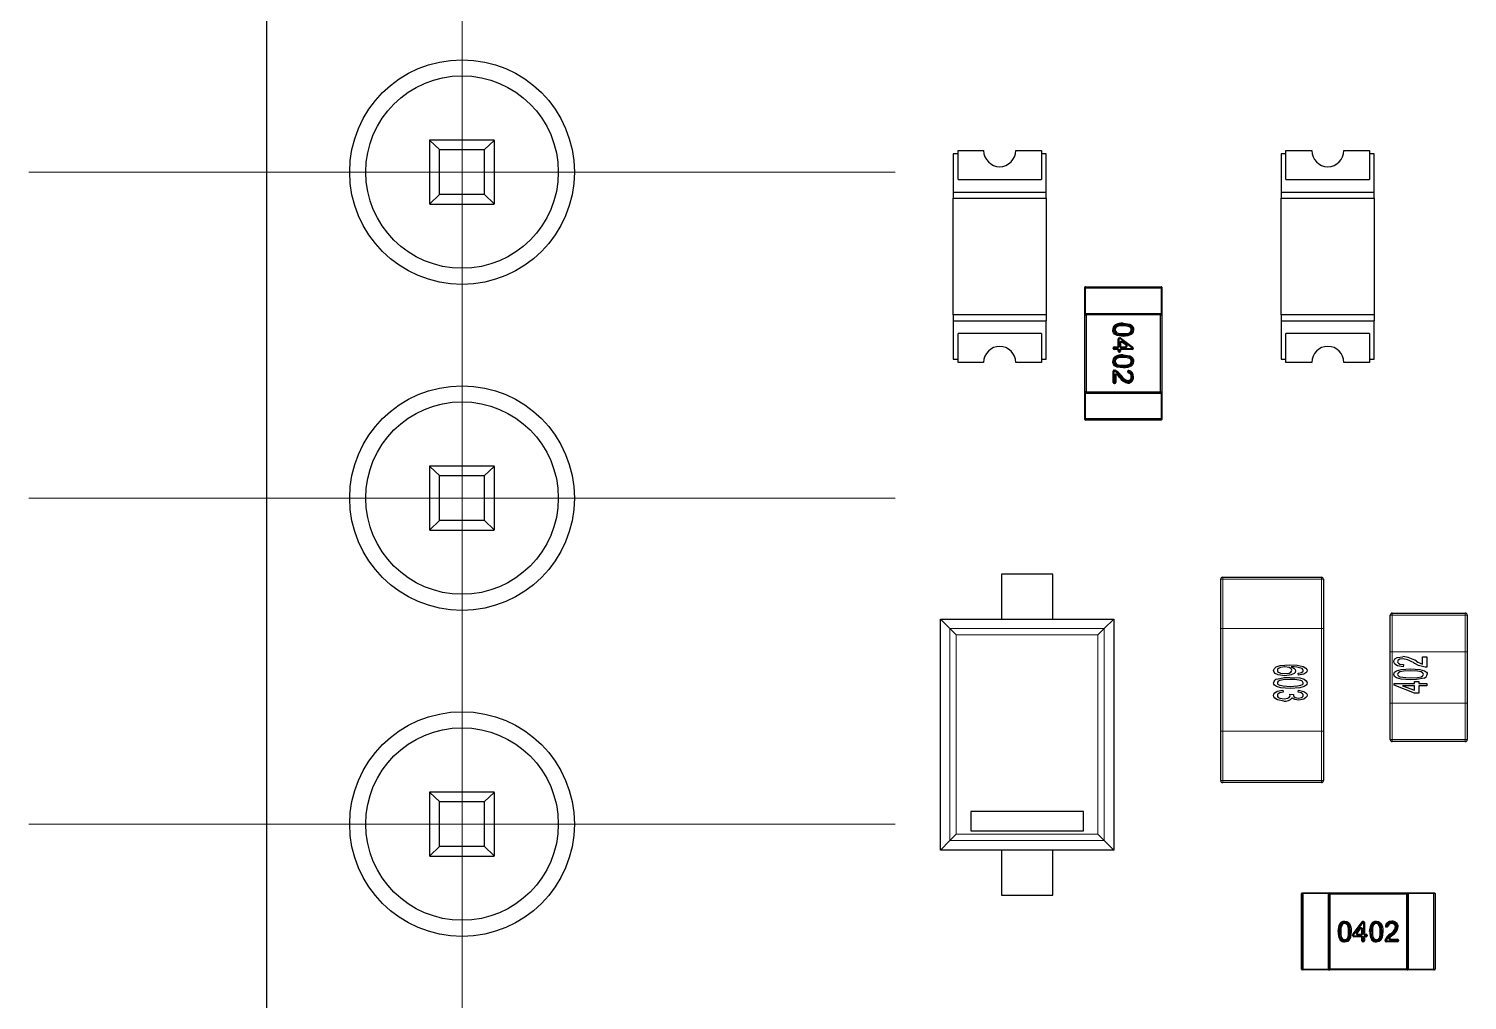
# Model space of a CAD drawing. Header units: millimetres. Extents: x 133.7 to 163.3, y 79.2 to 131.6.
# Drawn here: x 133.69 to 144.9, y 88.79 to 96.36 of the extents above; entities that cross this region are included whole.
import ezdxf

# ---------------------------------------------------------------- set-up
doc = ezdxf.new("R2010")
doc.units = ezdxf.units.MM
doc.linetypes.add('PHANTOM', pattern=[12.7, 6.35, -1.27, 1.27, -1.27, 1.27, -1.27])

# ---------------------------------------------------------------- blocks, each defined once
blk = doc.blocks.new('SW_CENTERMARKSYMBOL_24')
at = {"color": 0, "linetype": 'Continuous', "lineweight": 18}
for p, q in [((0, 2.5), (0, 3.375)), ((0, 0), (0, 2.5)), ((-2.5, 0), (-3.375, 0)), ((0, 0), (-2.5, 0)), ((0, 0), (0, -2.5)), ((0, 0), (2.5, 0)), ((2.5, 0), (3.375, 0)), ((0, -2.5), (0, -3.375))]:
    blk.add_line(p, q, dxfattribs=at)
blk = doc.blocks.new('SW_CENTERMARKSYMBOL_26')
at = {"color": 0, "linetype": 'Continuous', "lineweight": 18}
for p, q in [((0, 2.5), (0, 3.375)), ((0, 0), (0, 2.5)), ((-2.5, 0), (-3.375, 0)), ((0, 0), (-2.5, 0)), ((0, 0), (0, -2.5)), ((0, 0), (2.5, 0)), ((2.5, 0), (3.375, 0)), ((0, -2.5), (0, -3.375))]:
    blk.add_line(p, q, dxfattribs=at)
blk = doc.blocks.new('SW_CENTERMARKSYMBOL_28')
at = {"color": 0, "linetype": 'Continuous', "lineweight": 18}
for p, q in [((0, 2.5), (0, 3.375)), ((0, 0), (0, 2.5)), ((-2.5, 0), (-3.375, 0)), ((0, 0), (-2.5, 0)), ((0, 0), (0, -2.5)), ((0, 0), (2.5, 0)), ((2.5, 0), (3.375, 0)), ((0, -2.5), (0, -3.375))]:
    blk.add_line(p, q, dxfattribs=at)
blk = doc.blocks.new('SW_CENTERMARKSYMBOL_30')
at = {"color": 0, "linetype": 'Continuous', "lineweight": 18}
for p, q in [((0, 2.5), (0, 3.375)), ((0, 0), (0, 2.5)), ((-2.5, 0), (-3.375, 0)), ((0, 0), (-2.5, 0)), ((0, 0), (0, -2.5)), ((0, 0), (2.5, 0)), ((2.5, 0), (3.375, 0)), ((0, -2.5), (0, -3.375))]:
    blk.add_line(p, q, dxfattribs=at)
blk = doc.blocks.new('SW_CENTERMARKSYMBOL_32')
at = {"color": 0, "linetype": 'Continuous', "lineweight": 18}
for p, q in [((0, 2.5), (0, 3.375)), ((0, 0), (0, 2.5)), ((-2.5, 0), (-3.375, 0)), ((0, 0), (-2.5, 0)), ((0, 0), (0, -2.5)), ((0, 0), (2.5, 0)), ((2.5, 0), (3.375, 0)), ((0, -2.5), (0, -3.375))]:
    blk.add_line(p, q, dxfattribs=at)

msp = doc.modelspace()

# ---------------------------------------------------------------- linework, layer by layer
at = {"color": 7, "linetype": 'Continuous', "lineweight": 25}
for p, q in [((135.546, 128.657), (135.546, 82.143)), ((136.82, 95.487), (136.82, 95.49)), ((136.82, 95.49), (137.32, 95.49)), ((136.82, 95.487), (136.895, 95.415)), ((136.82, 94.993), (136.82, 95.487)), ((137.245, 95.415), (137.32, 95.487)), ((137.32, 95.487), (137.32, 95.49)), ((137.32, 95.487), (137.32, 94.993)), ((136.895, 95.415), (137.245, 95.415)), ((136.895, 95.065), (136.895, 95.415)), ((137.245, 95.065), (137.245, 95.415)), ((140.896, 95.382), (140.896, 95.082)), ((140.934, 95.382), (140.896, 95.382)), ((140.934, 95.182), (140.934, 95.407)), ((140.934, 95.407), (141.133, 95.407)), ((141.383, 95.407), (141.583, 95.407)), ((141.583, 95.407), (141.583, 95.182)), ((141.621, 95.382), (141.583, 95.382)), ((141.621, 95.082), (141.621, 95.382)), ((143.488, 95.382), (143.451, 95.382)), ((143.451, 95.382), (143.451, 95.082)), ((143.488, 95.182), (143.488, 95.407)), ((143.488, 95.407), (143.689, 95.407)), ((143.939, 95.407), (144.138, 95.407)), ((144.138, 95.407), (144.138, 95.182)), ((144.176, 95.382), (144.138, 95.382)), ((144.176, 95.082), (144.176, 95.382)), ((140.934, 95.182), (141.583, 95.182)), ((143.488, 95.182), (144.138, 95.182)), ((136.82, 94.993), (136.895, 95.065)), ((137.245, 95.065), (136.895, 95.065)), ((137.32, 94.993), (137.245, 95.065)), ((141.621, 95.082), (140.896, 95.082)), ((140.896, 95.082), (140.896, 95.036)), ((140.896, 95.036), (141.621, 95.036)), ((140.896, 94.128), (140.896, 95.036)), ((141.621, 95.036), (141.621, 95.082)), ((141.621, 95.036), (141.621, 94.128)), ((144.176, 95.082), (143.451, 95.082)), ((143.451, 95.082), (143.451, 95.036)), ((143.451, 95.036), (144.176, 95.036)), ((143.451, 94.128), (143.451, 95.036)), ((144.176, 95.036), (144.176, 95.082)), ((144.176, 95.036), (144.176, 94.128)), ((136.82, 94.99), (136.82, 94.993)), ((136.82, 94.99), (137.32, 94.99)), ((137.32, 94.99), (137.32, 94.993)), ((141.926, 94.347), (142.516, 94.347)), ((141.921, 94.335), (141.921, 94.342)), ((141.921, 94.139), (141.921, 94.335)), ((142.521, 94.342), (142.521, 94.335)), ((142.521, 94.335), (142.521, 94.139)), ((141.621, 94.128), (140.896, 94.128)), ((140.896, 94.128), (140.896, 94.082)), ((141.621, 94.128), (141.621, 94.082)), ((141.921, 94.132), (141.921, 94.139)), ((141.921, 93.522), (141.921, 94.132)), ((142.516, 94.127), (141.926, 94.127)), ((141.931, 94.127), (141.931, 93.527)), ((142.511, 93.527), (142.511, 94.127)), ((142.521, 94.139), (142.521, 94.132)), ((142.521, 94.132), (142.521, 93.522)), ((144.176, 94.128), (143.451, 94.128)), ((143.451, 94.128), (143.451, 94.082)), ((144.176, 94.128), (144.176, 94.082)), ((140.896, 94.082), (140.896, 93.782)), ((140.896, 94.082), (141.621, 94.082)), ((141.621, 93.782), (141.621, 94.082)), ((142.147, 94.012), (142.139, 94.012)), ((142.157, 94.012), (142.149, 94.012)), ((142.276, 94.04), (142.272, 94.033)), ((142.291, 94.012), (142.283, 94.012)), ((142.293, 94.011), (142.301, 94.012)), ((143.451, 94.082), (143.451, 93.782)), ((143.451, 94.082), (144.176, 94.082)), ((144.176, 93.782), (144.176, 94.082)), ((140.934, 93.757), (140.934, 93.982)), ((141.583, 93.982), (140.934, 93.982)), ((141.583, 93.982), (141.583, 93.757)), ((142.18, 93.886), (142.18, 93.94)), ((142.188, 93.948), (142.198, 93.948)), ((142.2, 93.906), (142.2, 93.886)), ((142.203, 93.946), (142.296, 93.875)), ((142.24, 93.893), (142.213, 93.913)), ((143.488, 93.757), (143.488, 93.982)), ((144.138, 93.982), (143.488, 93.982)), ((144.138, 93.982), (144.138, 93.757)), ((142.141, 93.866), (142.141, 93.87)), ((142.149, 93.878), (142.172, 93.878)), ((142.172, 93.858), (142.149, 93.858)), ((142.18, 93.845), (142.18, 93.85)), ((142.192, 93.837), (142.188, 93.837)), ((142.2, 93.85), (142.2, 93.845)), ((142.208, 93.878), (142.235, 93.878)), ((142.291, 93.858), (142.208, 93.858)), ((142.276, 93.794), (142.272, 93.787)), ((142.299, 93.868), (142.299, 93.866)), ((140.896, 93.782), (140.934, 93.782)), ((141.133, 93.757), (140.934, 93.757)), ((141.583, 93.757), (141.383, 93.757)), ((141.583, 93.782), (141.621, 93.782)), ((142.147, 93.766), (142.139, 93.765)), ((142.141, 93.601), (142.141, 93.689)), ((142.157, 93.765), (142.149, 93.765)), ((142.151, 93.697), (142.155, 93.696)), ((142.255, 93.683), (142.255, 93.687)), ((142.291, 93.766), (142.283, 93.766)), ((142.293, 93.765), (142.301, 93.765)), ((143.451, 93.782), (143.488, 93.782)), ((143.689, 93.757), (143.488, 93.757)), ((144.138, 93.757), (143.939, 93.757)), ((144.138, 93.782), (144.176, 93.782)), ((142.154, 93.593), (142.149, 93.593)), ((142.162, 93.653), (142.162, 93.601)), ((142.191, 93.64), (142.197, 93.645)), ((142.257, 93.595), (142.257, 93.603)), ((142.301, 93.644), (142.293, 93.644)), ((141.921, 93.515), (141.921, 93.522)), ((141.921, 93.319), (141.921, 93.515)), ((141.926, 93.527), (142.516, 93.527)), ((142.521, 93.522), (142.521, 93.515)), ((142.521, 93.515), (142.521, 93.319)), ((141.921, 93.312), (141.921, 93.319)), ((142.516, 93.307), (141.926, 93.307)), ((142.521, 93.319), (142.521, 93.312)), ((136.82, 92.947), (136.82, 92.95)), ((136.82, 92.95), (137.32, 92.95)), ((136.82, 92.947), (136.895, 92.875)), ((136.82, 92.453), (136.82, 92.947)), ((137.245, 92.875), (137.32, 92.947)), ((137.32, 92.947), (137.32, 92.95)), ((137.32, 92.947), (137.32, 92.453)), ((136.895, 92.875), (137.245, 92.875)), ((136.895, 92.525), (136.895, 92.875)), ((137.245, 92.525), (137.245, 92.875)), ((136.82, 92.453), (136.895, 92.525)), ((136.82, 92.45), (136.82, 92.453)), ((136.82, 92.45), (137.32, 92.45)), ((137.245, 92.525), (136.895, 92.525)), ((137.32, 92.453), (137.245, 92.525)), ((137.32, 92.45), (137.32, 92.453)), ((141.671, 92.107), (141.271, 92.107)), ((141.271, 92.107), (141.271, 91.757)), ((141.671, 91.757), (141.671, 92.107)), ((142.98, 91.683), (142.98, 92.068)), ((142.995, 92.083), (143.765, 92.083)), ((143.78, 92.068), (143.78, 91.683)), ((144.3, 91.503), (144.3, 91.788)), ((144.315, 91.803), (144.885, 91.803)), ((144.9, 91.788), (144.9, 91.503)), ((140.796, 91.757), (141.271, 91.757)), ((140.796, 91.757), (140.87, 91.683)), ((140.796, 89.957), (140.796, 91.757)), ((140.92, 91.633), (140.87, 91.683)), ((141.271, 91.757), (141.671, 91.757)), ((141.671, 91.757), (142.146, 91.757)), ((142.022, 91.633), (142.072, 91.683)), ((142.146, 91.757), (142.072, 91.683)), ((142.146, 91.757), (142.146, 89.957)), ((142.98, 90.883), (142.98, 91.683)), ((143.78, 91.683), (143.78, 90.883)), ((144.3, 91.103), (144.3, 91.503)), ((144.552, 91.464), (144.585, 91.464)), ((144.552, 91.405), (144.552, 91.464)), ((144.585, 91.464), (144.585, 91.382)), ((144.9, 91.503), (144.9, 91.103)), ((143.586, 91.319), (143.583, 91.336)), ((144.404, 91.402), (144.401, 91.385)), ((144.331, 91.241), (144.331, 91.254)), ((144.331, 91.254), (144.49, 91.254)), ((144.49, 91.181), (144.331, 91.241)), ((144.49, 91.237), (144.395, 91.237)), ((144.395, 91.237), (144.49, 91.202)), ((144.49, 91.254), (144.49, 91.27)), ((144.49, 91.27), (144.522, 91.27)), ((144.49, 91.202), (144.49, 91.237)), ((144.522, 91.27), (144.522, 91.254)), ((144.522, 91.254), (144.585, 91.254)), ((144.585, 91.237), (144.522, 91.237)), ((144.522, 91.237), (144.522, 91.181)), ((144.585, 91.254), (144.585, 91.237)), ((143.464, 91.204), (143.467, 91.187)), ((143.517, 91.172), (143.546, 91.17)), ((143.583, 91.187), (143.586, 91.204)), ((144.3, 90.818), (144.3, 91.103)), ((144.522, 91.181), (144.49, 91.181)), ((144.9, 91.103), (144.9, 90.818)), ((142.98, 90.498), (142.98, 90.883)), ((143.78, 90.883), (143.78, 90.498)), ((144.885, 90.803), (144.315, 90.803)), ((143.765, 90.483), (142.995, 90.483)), ((136.82, 90.407), (136.82, 90.41)), ((136.82, 90.41), (137.32, 90.41)), ((136.82, 90.407), (136.895, 90.335)), ((136.82, 89.913), (136.82, 90.407)), ((136.895, 90.335), (137.245, 90.335)), ((136.895, 89.985), (136.895, 90.335)), ((137.245, 90.335), (137.32, 90.407)), ((137.245, 89.985), (137.245, 90.335)), ((137.32, 90.407), (137.32, 90.41)), ((137.32, 90.407), (137.32, 89.913)), ((141.91, 90.257), (141.032, 90.257)), ((141.032, 90.257), (141.032, 90.107)), ((141.91, 90.107), (141.91, 90.257)), ((141.032, 90.107), (141.91, 90.107)), ((136.82, 89.913), (136.895, 89.985)), ((137.245, 89.985), (136.895, 89.985)), ((137.32, 89.913), (137.245, 89.985)), ((140.87, 90.031), (140.796, 89.957)), ((140.87, 90.031), (140.92, 90.081)), ((142.072, 90.031), (142.022, 90.081)), ((142.072, 90.031), (142.146, 89.957)), ((136.82, 89.91), (136.82, 89.913)), ((136.82, 89.91), (137.32, 89.91)), ((137.32, 89.91), (137.32, 89.913)), ((141.271, 89.957), (140.796, 89.957)), ((141.671, 89.957), (141.271, 89.957)), ((141.271, 89.957), (141.271, 89.607)), ((142.146, 89.957), (141.671, 89.957)), ((141.671, 89.607), (141.671, 89.957)), ((141.271, 89.607), (141.671, 89.607)), ((143.61, 89.028), (143.61, 89.618)), ((143.615, 89.623), (143.622, 89.623)), ((143.622, 89.623), (143.818, 89.623)), ((143.818, 89.623), (143.825, 89.623)), ((143.825, 89.623), (144.435, 89.623)), ((143.83, 89.618), (143.83, 89.028)), ((144.43, 89.613), (143.83, 89.613)), ((144.43, 89.028), (144.43, 89.618)), ((144.435, 89.623), (144.442, 89.623)), ((144.442, 89.623), (144.638, 89.623)), ((144.638, 89.623), (144.645, 89.623)), ((144.65, 89.618), (144.65, 89.028)), ((143.917, 89.378), (143.924, 89.374)), ((143.946, 89.395), (143.945, 89.403)), ((143.945, 89.393), (143.945, 89.385)), ((144.011, 89.305), (144.082, 89.398)), ((144.064, 89.342), (144.044, 89.315)), ((144.079, 89.31), (144.079, 89.337)), ((144.089, 89.401), (144.091, 89.401)), ((144.099, 89.393), (144.099, 89.31)), ((144.163, 89.378), (144.17, 89.374)), ((144.191, 89.393), (144.191, 89.385)), ((144.192, 89.395), (144.192, 89.403)), ((144.274, 89.357), (144.27, 89.357)), ((144.313, 89.403), (144.313, 89.395)), ((144.362, 89.359), (144.354, 89.359)), ((143.945, 89.259), (143.945, 89.251)), ((143.945, 89.249), (143.945, 89.241)), ((144.009, 89.29), (144.009, 89.3)), ((144.071, 89.282), (144.017, 89.282)), ((144.051, 89.302), (144.071, 89.302)), ((144.079, 89.251), (144.079, 89.274)), ((144.091, 89.243), (144.087, 89.243)), ((144.099, 89.274), (144.099, 89.251)), ((144.107, 89.302), (144.112, 89.302)), ((144.112, 89.282), (144.107, 89.282)), ((144.12, 89.294), (144.12, 89.29)), ((144.191, 89.249), (144.192, 89.241)), ((144.192, 89.259), (144.192, 89.251)), ((144.26, 89.253), (144.261, 89.257)), ((144.356, 89.243), (144.268, 89.243)), ((144.304, 89.264), (144.356, 89.264)), ((144.317, 89.293), (144.312, 89.299)), ((144.364, 89.256), (144.364, 89.251)), ((143.622, 89.023), (143.615, 89.023)), ((143.818, 89.023), (143.622, 89.023)), ((143.825, 89.023), (143.818, 89.023)), ((144.435, 89.023), (143.825, 89.023)), ((143.83, 89.033), (144.43, 89.033)), ((144.442, 89.023), (144.435, 89.023)), ((144.638, 89.023), (144.442, 89.023)), ((144.645, 89.023), (144.638, 89.023))]:
    msp.add_line(p, q, dxfattribs=at)
at = {"color": 8, "linetype": 'PHANTOM', "lineweight": 18}
for p, q in [((141.926, 94.346), (141.926, 94.347)), ((142.516, 94.347), (142.516, 94.346)), ((141.926, 94.335), (141.921, 94.335)), ((141.926, 94.346), (141.926, 94.338)), ((142.516, 94.346), (141.926, 94.346)), ((141.926, 94.335), (141.926, 94.338)), ((141.926, 94.338), (142.516, 94.338)), ((142.516, 94.335), (141.926, 94.335)), ((141.926, 94.335), (141.926, 94.139)), ((142.516, 94.338), (142.516, 94.346)), ((142.516, 94.338), (142.516, 94.335)), ((142.521, 94.335), (142.516, 94.335)), ((142.516, 94.139), (142.516, 94.335)), ((141.926, 94.139), (141.921, 94.139)), ((141.926, 94.136), (141.926, 94.139)), ((141.926, 94.139), (142.516, 94.139)), ((142.516, 94.136), (141.926, 94.136)), ((141.926, 94.136), (141.926, 94.128)), ((141.926, 94.128), (142.516, 94.128)), ((141.926, 94.128), (141.926, 94.127)), ((142.516, 94.139), (142.516, 94.136)), ((142.521, 94.139), (142.516, 94.139)), ((142.516, 94.128), (142.516, 94.136)), ((142.516, 94.127), (142.516, 94.128)), ((142.188, 93.94), (142.18, 93.94)), ((142.188, 93.94), (142.188, 93.948)), ((142.198, 93.94), (142.188, 93.94)), ((142.188, 93.94), (142.188, 93.886)), ((142.2, 93.906), (142.192, 93.906)), ((142.192, 93.886), (142.192, 93.906)), ((142.198, 93.94), (142.198, 93.948)), ((142.198, 93.94), (142.203, 93.946)), ((142.291, 93.868), (142.198, 93.94)), ((142.218, 93.919), (142.213, 93.913)), ((142.218, 93.919), (142.244, 93.899)), ((142.22, 93.973), (142.22, 93.981)), ((142.22, 93.968), (142.22, 93.96)), ((142.244, 93.899), (142.24, 93.893)), ((142.141, 93.87), (142.149, 93.87)), ((142.141, 93.866), (142.149, 93.866)), ((142.149, 93.878), (142.149, 93.87)), ((142.172, 93.87), (142.149, 93.87)), ((142.149, 93.87), (142.149, 93.866)), ((142.149, 93.858), (142.149, 93.866)), ((142.149, 93.866), (142.172, 93.866)), ((142.172, 93.87), (142.172, 93.878)), ((142.172, 93.858), (142.172, 93.866)), ((142.188, 93.886), (142.18, 93.886)), ((142.18, 93.85), (142.188, 93.85)), ((142.18, 93.845), (142.188, 93.845)), ((142.188, 93.85), (142.188, 93.845)), ((142.188, 93.837), (142.188, 93.845)), ((142.188, 93.845), (142.192, 93.845)), ((142.2, 93.886), (142.192, 93.886)), ((142.192, 93.845), (142.192, 93.85)), ((142.2, 93.85), (142.192, 93.85)), ((142.2, 93.845), (142.192, 93.845)), ((142.192, 93.837), (142.192, 93.845)), ((142.208, 93.878), (142.208, 93.87)), ((142.235, 93.87), (142.208, 93.87)), ((142.208, 93.866), (142.291, 93.866)), ((142.208, 93.866), (142.208, 93.858)), ((142.235, 93.87), (142.235, 93.878)), ((142.291, 93.868), (142.296, 93.875)), ((142.291, 93.868), (142.299, 93.868)), ((142.291, 93.866), (142.291, 93.868)), ((142.291, 93.866), (142.299, 93.866)), ((142.291, 93.866), (142.291, 93.858)), ((142.149, 93.689), (142.141, 93.689)), ((142.149, 93.689), (142.151, 93.697)), ((142.153, 93.688), (142.149, 93.689)), ((142.149, 93.689), (142.149, 93.601)), ((142.22, 93.727), (142.22, 93.735)), ((142.22, 93.722), (142.22, 93.714)), ((142.255, 93.687), (142.263, 93.687)), ((142.263, 93.682), (142.255, 93.683)), ((142.263, 93.682), (142.261, 93.675)), ((142.265, 93.694), (142.263, 93.687)), ((142.263, 93.687), (142.263, 93.682)), ((142.149, 93.601), (142.141, 93.601)), ((142.149, 93.601), (142.154, 93.601)), ((142.149, 93.601), (142.149, 93.593)), ((142.154, 93.601), (142.154, 93.653)), ((142.162, 93.653), (142.154, 93.653)), ((142.162, 93.601), (142.154, 93.601)), ((142.154, 93.593), (142.154, 93.601)), ((142.176, 93.658), (142.182, 93.664)), ((141.921, 93.515), (141.926, 93.515)), ((141.926, 93.526), (141.926, 93.527)), ((141.926, 93.526), (141.926, 93.518)), ((142.516, 93.526), (141.926, 93.526)), ((141.926, 93.515), (141.926, 93.518)), ((141.926, 93.518), (142.516, 93.518)), ((142.516, 93.515), (141.926, 93.515)), ((141.926, 93.515), (141.926, 93.319)), ((142.516, 93.526), (142.516, 93.527)), ((142.516, 93.518), (142.516, 93.526)), ((142.516, 93.515), (142.516, 93.518)), ((142.516, 93.319), (142.516, 93.515)), ((142.516, 93.515), (142.521, 93.515)), ((141.921, 93.319), (141.926, 93.319)), ((141.926, 93.316), (141.926, 93.319)), ((141.926, 93.319), (142.516, 93.319)), ((142.516, 93.316), (141.926, 93.316)), ((141.926, 93.316), (141.926, 93.308)), ((141.926, 93.308), (142.516, 93.308)), ((141.926, 93.307), (141.926, 93.308)), ((142.516, 93.319), (142.521, 93.319)), ((142.516, 93.316), (142.516, 93.319)), ((142.516, 93.308), (142.516, 93.316)), ((142.516, 93.307), (142.516, 93.308)), ((142.98, 92.068), (142.995, 92.068)), ((142.995, 92.083), (142.995, 92.068)), ((143.765, 92.068), (142.995, 92.068)), ((142.995, 92.068), (142.995, 91.683)), ((143.765, 92.083), (143.765, 92.068)), ((143.765, 91.683), (143.765, 92.068)), ((143.765, 92.068), (143.78, 92.068)), ((144.315, 91.788), (144.3, 91.788)), ((144.315, 91.788), (144.315, 91.803)), ((144.315, 91.788), (144.315, 91.503)), ((144.885, 91.788), (144.315, 91.788)), ((144.885, 91.788), (144.885, 91.803)), ((144.9, 91.788), (144.885, 91.788)), ((144.885, 91.503), (144.885, 91.788)), ((140.87, 91.683), (142.072, 91.683)), ((140.87, 90.031), (140.87, 91.683)), ((142.072, 91.683), (142.072, 90.031)), ((142.98, 91.683), (142.995, 91.683)), ((142.995, 91.683), (142.995, 90.883)), ((142.995, 91.683), (143.765, 91.683)), ((143.765, 90.883), (143.765, 91.683)), ((143.765, 91.683), (143.78, 91.683)), ((142.022, 91.633), (140.92, 91.633)), ((140.92, 91.633), (140.92, 90.081)), ((142.022, 90.081), (142.022, 91.633)), ((144.3, 91.503), (144.315, 91.503)), ((144.315, 91.503), (144.315, 91.103)), ((144.315, 91.503), (144.885, 91.503)), ((144.885, 91.503), (144.9, 91.503)), ((144.885, 91.103), (144.885, 91.503)), ((144.315, 91.103), (144.3, 91.103)), ((144.315, 91.103), (144.315, 90.818)), ((144.885, 91.103), (144.315, 91.103)), ((144.885, 90.818), (144.885, 91.103)), ((144.9, 91.103), (144.885, 91.103)), ((142.995, 90.883), (142.98, 90.883)), ((143.765, 90.883), (142.995, 90.883)), ((142.995, 90.883), (142.995, 90.498)), ((143.78, 90.883), (143.765, 90.883)), ((143.765, 90.498), (143.765, 90.883)), ((144.315, 90.818), (144.3, 90.818)), ((144.315, 90.818), (144.885, 90.818)), ((144.315, 90.803), (144.315, 90.818)), ((144.9, 90.818), (144.885, 90.818)), ((144.885, 90.803), (144.885, 90.818)), ((142.98, 90.498), (142.995, 90.498)), ((142.995, 90.498), (143.765, 90.498)), ((142.995, 90.498), (142.995, 90.483)), ((143.765, 90.498), (143.765, 90.483)), ((143.765, 90.498), (143.78, 90.498)), ((142.072, 90.031), (140.87, 90.031)), ((140.92, 90.081), (142.022, 90.081)), ((143.61, 89.618), (143.611, 89.618)), ((143.619, 89.618), (143.611, 89.618)), ((143.611, 89.618), (143.611, 89.028)), ((143.619, 89.618), (143.622, 89.618)), ((143.619, 89.028), (143.619, 89.618)), ((143.622, 89.623), (143.622, 89.618)), ((143.818, 89.618), (143.622, 89.618)), ((143.622, 89.618), (143.622, 89.028)), ((143.818, 89.623), (143.818, 89.618)), ((143.818, 89.028), (143.818, 89.618)), ((143.818, 89.618), (143.821, 89.618)), ((143.821, 89.618), (143.821, 89.028)), ((143.829, 89.618), (143.821, 89.618)), ((143.829, 89.028), (143.829, 89.618)), ((143.83, 89.618), (143.829, 89.618)), ((144.431, 89.618), (144.43, 89.618)), ((144.439, 89.618), (144.431, 89.618)), ((144.431, 89.618), (144.431, 89.028)), ((144.442, 89.618), (144.439, 89.618)), ((144.439, 89.028), (144.439, 89.618)), ((144.442, 89.618), (144.442, 89.623)), ((144.442, 89.618), (144.442, 89.028)), ((144.638, 89.618), (144.442, 89.618)), ((144.638, 89.618), (144.638, 89.623)), ((144.638, 89.028), (144.638, 89.618)), ((144.641, 89.618), (144.638, 89.618)), ((144.641, 89.618), (144.641, 89.028)), ((144.649, 89.618), (144.641, 89.618)), ((144.649, 89.028), (144.649, 89.618)), ((144.65, 89.618), (144.649, 89.618)), ((143.984, 89.322), (143.976, 89.322)), ((143.989, 89.322), (143.997, 89.322)), ((144.017, 89.3), (144.011, 89.305)), ((144.089, 89.393), (144.017, 89.3)), ((144.038, 89.32), (144.058, 89.346)), ((144.038, 89.32), (144.044, 89.315)), ((144.058, 89.346), (144.064, 89.342)), ((144.087, 89.337), (144.079, 89.337)), ((144.079, 89.31), (144.087, 89.31)), ((144.089, 89.393), (144.082, 89.398)), ((144.087, 89.337), (144.087, 89.31)), ((144.089, 89.393), (144.089, 89.401)), ((144.091, 89.393), (144.089, 89.393)), ((144.091, 89.393), (144.091, 89.401)), ((144.091, 89.31), (144.091, 89.393)), ((144.091, 89.393), (144.099, 89.393)), ((144.091, 89.31), (144.099, 89.31)), ((144.23, 89.322), (144.222, 89.322)), ((144.235, 89.322), (144.243, 89.322)), ((144.263, 89.367), (144.27, 89.365)), ((144.27, 89.365), (144.275, 89.365)), ((144.27, 89.357), (144.27, 89.365)), ((144.275, 89.365), (144.274, 89.357)), ((144.275, 89.365), (144.282, 89.363)), ((144.017, 89.3), (144.009, 89.3)), ((144.017, 89.29), (144.009, 89.29)), ((144.017, 89.3), (144.017, 89.29)), ((144.017, 89.29), (144.017, 89.282)), ((144.017, 89.29), (144.071, 89.29)), ((144.051, 89.302), (144.051, 89.294)), ((144.071, 89.294), (144.051, 89.294)), ((144.071, 89.302), (144.071, 89.294)), ((144.071, 89.29), (144.071, 89.282)), ((144.087, 89.274), (144.079, 89.274)), ((144.079, 89.251), (144.087, 89.251)), ((144.087, 89.274), (144.087, 89.251)), ((144.087, 89.243), (144.087, 89.251)), ((144.087, 89.251), (144.091, 89.251)), ((144.099, 89.274), (144.091, 89.274)), ((144.091, 89.251), (144.091, 89.274)), ((144.091, 89.243), (144.091, 89.251)), ((144.099, 89.251), (144.091, 89.251)), ((144.107, 89.302), (144.107, 89.294)), ((144.112, 89.294), (144.107, 89.294)), ((144.107, 89.282), (144.107, 89.29)), ((144.107, 89.29), (144.112, 89.29)), ((144.112, 89.302), (144.112, 89.294)), ((144.112, 89.29), (144.112, 89.294)), ((144.12, 89.294), (144.112, 89.294)), ((144.12, 89.29), (144.112, 89.29)), ((144.112, 89.282), (144.112, 89.29)), ((144.268, 89.251), (144.26, 89.253)), ((144.269, 89.255), (144.268, 89.251)), ((144.268, 89.251), (144.356, 89.251)), ((144.268, 89.251), (144.268, 89.243)), ((144.299, 89.278), (144.293, 89.284)), ((144.304, 89.264), (144.304, 89.256)), ((144.356, 89.256), (144.304, 89.256)), ((144.356, 89.264), (144.356, 89.256)), ((144.356, 89.251), (144.356, 89.256)), ((144.364, 89.256), (144.356, 89.256)), ((144.356, 89.251), (144.356, 89.243)), ((144.356, 89.251), (144.364, 89.251)), ((143.611, 89.028), (143.61, 89.028)), ((143.611, 89.028), (143.619, 89.028)), ((143.622, 89.028), (143.619, 89.028)), ((143.622, 89.028), (143.818, 89.028)), ((143.622, 89.028), (143.622, 89.023)), ((143.818, 89.028), (143.818, 89.023)), ((143.821, 89.028), (143.818, 89.028)), ((143.821, 89.028), (143.829, 89.028)), ((143.829, 89.028), (143.83, 89.028)), ((144.431, 89.028), (144.43, 89.028)), ((144.431, 89.028), (144.439, 89.028)), ((144.442, 89.028), (144.439, 89.028)), ((144.442, 89.028), (144.638, 89.028)), ((144.442, 89.023), (144.442, 89.028)), ((144.638, 89.023), (144.638, 89.028)), ((144.641, 89.028), (144.638, 89.028)), ((144.641, 89.028), (144.649, 89.028)), ((144.65, 89.028), (144.649, 89.028))]:
    msp.add_line(p, q, dxfattribs=at)
at = {"color": 7, "linetype": 'Continuous', "lineweight": 25, "flags": 128}
for points in [[(142.22, 93.96), (142.22, 93.96), (142.173, 93.966), (142.153, 93.978), (142.144, 93.988), (142.14, 94.001), (142.139, 94.012)], [(142.147, 94.012), (142.148, 94.003), (142.151, 93.992), (142.158, 93.984), (142.176, 93.974), (142.203, 93.969), (142.22, 93.968)], [(142.154, 94.047), (142.155, 94.047), (142.155, 94.046), (142.157, 94.044), (142.158, 94.042), (142.159, 94.041)], [(142.22, 94.042), (142.194, 94.041), (142.175, 94.037), (142.166, 94.031), (142.16, 94.023), (142.158, 94.016), (142.157, 94.012)], [(142.157, 94.012), (142.157, 94.012), (142.158, 94.005), (142.162, 93.998), (142.169, 93.99), (142.18, 93.985), (142.2, 93.982), (142.22, 93.981)], [(142.22, 94.063), (142.22, 94.063), (142.271, 94.055), (142.285, 94.047), (142.295, 94.037), (142.3, 94.024), (142.301, 94.012)], [(142.293, 94.011), (142.292, 94.022), (142.288, 94.033), (142.281, 94.041), (142.268, 94.048), (142.24, 94.054), (142.22, 94.055)], [(142.22, 94.042), (142.22, 94.043), (142.22, 94.043), (142.22, 94.044), (142.22, 94.045), (142.22, 94.046), (142.22, 94.047), (142.22, 94.049), (142.22, 94.05)], [(142.291, 94.012), (142.29, 94.01), (142.288, 93.999), (142.282, 93.989), (142.272, 93.981), (142.246, 93.974), (142.22, 93.973)], [(142.22, 93.981), (142.22, 93.981), (142.245, 93.982), (142.268, 93.988), (142.276, 93.994), (142.281, 94.002), (142.282, 94.011), (142.283, 94.012)], [(142.301, 94.012), (142.301, 94.012), (142.298, 93.995), (142.292, 93.983), (142.282, 93.974), (142.257, 93.964), (142.238, 93.961), (142.22, 93.96)], [(142.22, 93.968), (142.255, 93.971), (142.278, 93.98), (142.286, 93.988), (142.291, 93.997), (142.293, 94.009), (142.293, 94.011)], [(142.154, 93.801), (142.155, 93.801), (142.155, 93.8), (142.157, 93.798), (142.158, 93.796), (142.159, 93.795)], [(142.22, 93.796), (142.194, 93.795), (142.175, 93.79), (142.166, 93.785), (142.16, 93.777), (142.158, 93.77), (142.157, 93.765)], [(142.22, 93.817), (142.22, 93.817), (142.271, 93.809), (142.285, 93.801), (142.295, 93.791), (142.3, 93.778), (142.301, 93.765)], [(142.293, 93.765), (142.292, 93.776), (142.288, 93.786), (142.281, 93.794), (142.268, 93.802), (142.24, 93.808), (142.22, 93.809)], [(142.22, 93.796), (142.22, 93.796), (142.22, 93.797), (142.22, 93.798), (142.22, 93.799), (142.22, 93.8), (142.22, 93.801), (142.22, 93.803), (142.22, 93.804)], [(142.22, 93.714), (142.22, 93.714), (142.173, 93.72), (142.153, 93.731), (142.144, 93.742), (142.14, 93.755), (142.139, 93.765)], [(142.147, 93.766), (142.148, 93.756), (142.151, 93.746), (142.158, 93.737), (142.176, 93.728), (142.203, 93.723), (142.22, 93.722)], [(142.153, 93.688), (142.153, 93.689), (142.154, 93.691), (142.154, 93.692), (142.155, 93.693), (142.155, 93.694), (142.155, 93.695), (142.155, 93.695), (142.155, 93.696)], [(142.157, 93.765), (142.157, 93.765), (142.158, 93.759), (142.162, 93.752), (142.169, 93.744), (142.18, 93.739), (142.2, 93.735), (142.22, 93.735)], [(142.291, 93.766), (142.29, 93.764), (142.288, 93.753), (142.282, 93.743), (142.272, 93.735), (142.246, 93.728), (142.22, 93.727)], [(142.22, 93.735), (142.22, 93.735), (142.245, 93.736), (142.268, 93.742), (142.276, 93.748), (142.281, 93.756), (142.282, 93.764), (142.283, 93.766)], [(142.22, 93.722), (142.255, 93.725), (142.278, 93.734), (142.286, 93.742), (142.291, 93.751), (142.293, 93.763), (142.293, 93.765)], [(142.301, 93.765), (142.301, 93.765), (142.298, 93.749), (142.292, 93.737), (142.282, 93.727), (142.257, 93.718), (142.238, 93.715), (142.22, 93.714)], [(142.191, 93.64), (142.183, 93.649), (142.176, 93.658)], [(142.195, 93.654), (142.196, 93.655), (142.197, 93.656), (142.198, 93.657), (142.199, 93.657), (142.2, 93.658), (142.2, 93.658), (142.201, 93.659), (142.201, 93.659)], [(142.256, 93.608), (142.256, 93.609), (142.257, 93.611), (142.257, 93.612), (142.257, 93.613), (142.257, 93.614), (142.257, 93.615), (142.257, 93.616), (142.257, 93.616)], [(142.291, 93.645), (142.289, 93.645), (142.287, 93.645), (142.286, 93.645), (142.285, 93.645), (142.284, 93.645), (142.283, 93.645), (142.283, 93.645), (142.283, 93.645)], [(144.328, 91.426), (144.33, 91.437), (144.337, 91.446), (144.355, 91.457), (144.399, 91.464)], [(144.4, 91.448), (144.374, 91.444), (144.363, 91.437), (144.359, 91.432), (144.358, 91.425)], [(143.392, 91.356), (143.398, 91.373), (143.411, 91.384), (143.444, 91.396), (143.515, 91.401)], [(143.48, 91.316), (143.428, 91.323), (143.404, 91.334), (143.395, 91.344), (143.392, 91.356)], [(143.48, 91.385), (143.445, 91.38), (143.429, 91.373), (143.423, 91.366), (143.421, 91.358)], [(143.421, 91.358), (143.423, 91.349), (143.429, 91.343), (143.445, 91.336), (143.479, 91.332)], [(143.479, 91.332), (143.512, 91.336), (143.526, 91.344), (143.532, 91.35), (143.533, 91.358)], [(143.533, 91.358), (143.531, 91.366), (143.526, 91.372), (143.512, 91.38), (143.48, 91.385)], [(143.563, 91.354), (143.559, 91.342), (143.551, 91.333), (143.528, 91.322), (143.48, 91.316)], [(143.515, 91.401), (143.576, 91.398), (143.623, 91.388)], [(143.529, 91.385), (143.553, 91.372), (143.56, 91.364), (143.563, 91.354)], [(143.583, 91.336), (143.598, 91.338), (143.609, 91.341)], [(143.652, 91.355), (143.65, 91.346), (143.644, 91.337), (143.626, 91.327), (143.586, 91.319)], [(143.609, 91.341), (143.619, 91.348), (143.621, 91.352), (143.622, 91.357)], [(143.622, 91.357), (143.619, 91.365), (143.615, 91.371)], [(143.623, 91.388), (143.644, 91.374), (143.65, 91.365), (143.652, 91.355)], [(144.401, 91.385), (144.356, 91.393), (144.337, 91.405), (144.33, 91.415), (144.328, 91.426)], [(144.328, 91.326), (144.33, 91.335), (144.334, 91.343), (144.349, 91.354), (144.385, 91.364), (144.458, 91.369)], [(144.458, 91.283), (144.385, 91.288), (144.349, 91.298), (144.334, 91.309), (144.33, 91.317), (144.328, 91.326)], [(144.358, 91.425), (144.359, 91.418), (144.364, 91.413), (144.376, 91.406), (144.404, 91.402)], [(144.458, 91.353), (144.403, 91.35), (144.376, 91.345), (144.364, 91.338), (144.359, 91.333), (144.358, 91.326)], [(144.458, 91.369), (144.532, 91.364), (144.567, 91.354), (144.582, 91.343), (144.587, 91.335), (144.588, 91.326)], [(144.559, 91.326), (144.557, 91.333), (144.552, 91.338), (144.54, 91.345), (144.513, 91.35), (144.458, 91.353)], [(144.458, 91.3), (144.513, 91.302), (144.54, 91.308), (144.552, 91.314), (144.557, 91.32), (144.559, 91.326)], [(144.563, 91.384), (144.521, 91.395), (144.491, 91.411)], [(144.585, 91.382), (144.573, 91.382), (144.563, 91.384)], [(143.522, 91.217), (143.448, 91.222), (143.413, 91.232), (143.398, 91.243), (143.393, 91.251), (143.392, 91.26)], [(143.416, 91.29), (143.475, 91.301), (143.522, 91.303)], [(143.522, 91.286), (143.467, 91.284), (143.44, 91.278), (143.428, 91.272), (143.423, 91.266), (143.421, 91.26)], [(143.421, 91.26), (143.423, 91.253), (143.428, 91.248), (143.44, 91.241), (143.467, 91.236), (143.522, 91.233)], [(143.522, 91.303), (143.595, 91.298), (143.631, 91.288), (143.646, 91.277), (143.65, 91.269), (143.652, 91.26)], [(143.605, 91.279), (143.558, 91.285), (143.522, 91.286)], [(143.522, 91.233), (143.577, 91.236), (143.604, 91.241), (143.616, 91.248), (143.621, 91.253), (143.622, 91.26)], [(143.652, 91.26), (143.65, 91.251), (143.646, 91.243), (143.631, 91.232), (143.595, 91.222), (143.522, 91.217)], [(144.375, 91.307), (144.422, 91.301), (144.458, 91.3)], [(144.564, 91.296), (144.505, 91.285), (144.458, 91.283)], [(143.392, 91.162), (143.394, 91.173), (143.401, 91.183), (143.42, 91.195), (143.464, 91.204)], [(143.472, 91.118), (143.423, 91.127), (143.402, 91.14), (143.394, 91.15), (143.392, 91.162)], [(143.467, 91.187), (143.439, 91.182), (143.427, 91.175), (143.423, 91.169), (143.421, 91.162)], [(143.421, 91.162), (143.423, 91.154), (143.427, 91.147), (143.441, 91.14), (143.473, 91.135)], [(143.473, 91.135), (143.502, 91.14), (143.514, 91.147), (143.519, 91.153), (143.52, 91.16)], [(143.52, 91.16), (143.519, 91.167), (143.517, 91.172)], [(143.587, 91.125), (143.556, 91.13), (143.536, 91.142)], [(143.546, 91.17), (143.546, 91.169), (143.546, 91.167)], [(143.546, 91.167), (143.547, 91.161), (143.55, 91.155), (143.56, 91.146), (143.585, 91.141)], [(143.622, 91.163), (143.621, 91.169), (143.618, 91.175), (143.607, 91.182), (143.583, 91.187)], [(143.585, 91.141), (143.608, 91.146), (143.618, 91.152), (143.621, 91.157), (143.622, 91.163)], [(143.586, 91.204), (143.627, 91.194), (143.644, 91.183), (143.65, 91.174), (143.652, 91.164)], [(143.652, 91.164), (143.65, 91.154), (143.644, 91.145), (143.627, 91.133), (143.587, 91.125)], [(143.894, 89.322), (143.894, 89.322), (143.902, 89.373), (143.91, 89.387), (143.92, 89.397), (143.933, 89.402), (143.945, 89.403)], [(143.946, 89.395), (143.935, 89.394), (143.924, 89.39), (143.916, 89.383), (143.909, 89.37), (143.903, 89.342), (143.902, 89.322)], [(143.915, 89.322), (143.914, 89.322), (143.914, 89.322), (143.913, 89.322), (143.912, 89.322), (143.911, 89.322), (143.91, 89.322), (143.908, 89.322), (143.907, 89.322)], [(143.915, 89.322), (143.916, 89.296), (143.92, 89.277), (143.926, 89.268), (143.934, 89.262), (143.941, 89.26), (143.945, 89.259)], [(143.945, 89.403), (143.945, 89.403), (143.962, 89.4), (143.974, 89.394), (143.983, 89.384), (143.993, 89.359), (143.996, 89.34), (143.997, 89.322)], [(143.945, 89.393), (143.947, 89.392), (143.958, 89.39), (143.968, 89.384), (143.976, 89.374), (143.983, 89.348), (143.984, 89.322)], [(143.976, 89.322), (143.976, 89.322), (143.975, 89.347), (143.969, 89.37), (143.963, 89.378), (143.955, 89.383), (143.946, 89.384), (143.945, 89.385)], [(143.945, 89.249), (143.954, 89.25), (143.965, 89.253), (143.973, 89.26), (143.983, 89.278), (143.988, 89.305), (143.989, 89.322)], [(143.997, 89.322), (143.997, 89.322), (143.991, 89.275), (143.979, 89.255), (143.969, 89.246), (143.956, 89.242), (143.945, 89.241)], [(143.945, 89.259), (143.945, 89.259), (143.952, 89.26), (143.959, 89.264), (143.967, 89.271), (143.972, 89.282), (143.975, 89.302), (143.976, 89.322)], [(143.989, 89.322), (143.986, 89.357), (143.977, 89.38), (143.969, 89.388), (143.96, 89.393), (143.948, 89.395), (143.946, 89.395)], [(144.14, 89.322), (144.14, 89.322), (144.148, 89.373), (144.156, 89.387), (144.166, 89.397), (144.179, 89.402), (144.192, 89.403)], [(144.192, 89.395), (144.181, 89.394), (144.171, 89.39), (144.163, 89.383), (144.155, 89.37), (144.149, 89.342), (144.148, 89.322)], [(144.161, 89.322), (144.161, 89.322), (144.16, 89.322), (144.159, 89.322), (144.158, 89.322), (144.157, 89.322), (144.156, 89.322), (144.154, 89.322), (144.153, 89.322)], [(144.161, 89.322), (144.162, 89.296), (144.167, 89.277), (144.172, 89.268), (144.18, 89.262), (144.187, 89.26), (144.192, 89.259)], [(144.191, 89.393), (144.193, 89.392), (144.204, 89.39), (144.214, 89.384), (144.222, 89.374), (144.229, 89.348), (144.23, 89.322)], [(144.222, 89.322), (144.222, 89.322), (144.221, 89.347), (144.215, 89.37), (144.209, 89.378), (144.201, 89.383), (144.193, 89.384), (144.191, 89.385)], [(144.191, 89.249), (144.201, 89.25), (144.211, 89.253), (144.22, 89.26), (144.229, 89.278), (144.234, 89.305), (144.235, 89.322)], [(144.192, 89.403), (144.192, 89.403), (144.208, 89.4), (144.22, 89.394), (144.23, 89.384), (144.239, 89.359), (144.242, 89.34), (144.243, 89.322)], [(144.235, 89.322), (144.232, 89.357), (144.223, 89.38), (144.215, 89.388), (144.206, 89.393), (144.194, 89.395), (144.192, 89.395)], [(144.243, 89.322), (144.243, 89.322), (144.237, 89.275), (144.226, 89.255), (144.215, 89.246), (144.202, 89.242), (144.192, 89.241)], [(144.192, 89.259), (144.192, 89.259), (144.198, 89.26), (144.205, 89.264), (144.213, 89.271), (144.218, 89.282), (144.222, 89.302), (144.222, 89.322)], [(144.312, 89.393), (144.312, 89.391), (144.312, 89.389), (144.312, 89.388), (144.312, 89.387), (144.312, 89.386), (144.312, 89.385), (144.312, 89.385), (144.312, 89.385)], [(144.349, 89.358), (144.348, 89.358), (144.346, 89.359), (144.345, 89.359), (144.344, 89.359), (144.343, 89.359), (144.342, 89.359), (144.341, 89.359), (144.341, 89.359)], [(143.91, 89.256), (143.91, 89.257), (143.911, 89.257), (143.913, 89.259), (143.915, 89.26), (143.916, 89.261)], [(144.156, 89.256), (144.156, 89.257), (144.157, 89.257), (144.159, 89.259), (144.161, 89.26), (144.162, 89.261)], [(144.269, 89.255), (144.268, 89.255), (144.266, 89.256), (144.265, 89.256), (144.264, 89.257), (144.263, 89.257), (144.262, 89.257), (144.262, 89.257), (144.261, 89.257)], [(144.303, 89.297), (144.302, 89.298), (144.301, 89.299), (144.3, 89.3), (144.3, 89.301), (144.299, 89.302), (144.299, 89.302), (144.298, 89.303), (144.298, 89.303)], [(144.317, 89.293), (144.308, 89.285), (144.299, 89.278)]]:
    msp.add_lwpolyline(points, dxfattribs=at)
at = {"color": 8, "linetype": 'PHANTOM', "lineweight": 18, "flags": 128}
for points in [[(142.149, 94.012), (142.15, 94.017), (142.153, 94.027), (142.161, 94.037), (142.172, 94.044), (142.194, 94.049), (142.22, 94.05)], [(142.22, 93.973), (142.199, 93.974), (142.177, 93.977), (142.165, 93.983), (142.155, 93.993), (142.15, 94.003), (142.149, 94.012)], [(142.149, 93.765), (142.15, 93.771), (142.153, 93.781), (142.161, 93.791), (142.172, 93.798), (142.194, 93.803), (142.22, 93.804)], [(142.22, 93.727), (142.199, 93.727), (142.177, 93.731), (142.165, 93.737), (142.155, 93.747), (142.15, 93.757), (142.149, 93.765)], [(142.182, 93.664), (142.19, 93.654), (142.197, 93.645)], [(143.945, 89.251), (143.94, 89.252), (143.93, 89.255), (143.92, 89.263), (143.913, 89.274), (143.908, 89.296), (143.907, 89.322)], [(143.984, 89.322), (143.983, 89.301), (143.98, 89.279), (143.974, 89.267), (143.964, 89.257), (143.954, 89.252), (143.945, 89.251)], [(144.192, 89.251), (144.186, 89.252), (144.176, 89.255), (144.166, 89.263), (144.159, 89.274), (144.154, 89.296), (144.153, 89.322)], [(144.23, 89.322), (144.23, 89.301), (144.226, 89.279), (144.22, 89.267), (144.21, 89.257), (144.2, 89.252), (144.192, 89.251)], [(144.293, 89.284), (144.303, 89.292), (144.312, 89.299)]]:
    msp.add_lwpolyline(points, dxfattribs=at)
at = {"color": 7, "linetype": 'Continuous', "lineweight": 25}
for centre, radius in [((137.07, 95.24), 0.875), ((137.07, 95.24), 0.75), ((137.07, 92.7), 0.875), ((137.07, 92.7), 0.75), ((137.07, 90.16), 0.875), ((137.07, 90.16), 0.75)]:
    msp.add_circle(centre, radius, dxfattribs=at)
for centre, radius, start, end in [((141.258, 95.407), 0.125, 180, 360), ((143.814, 95.407), 0.125, 180, 360), ((141.926, 94.342), 0.005, 90, 180), ((142.516, 94.342), 0.005, 0, 90), ((141.926, 94.132), 0.005, 180, 270), ((142.516, 94.132), 0.005, 270, 0), ((142.186, 94.013), 0.0469, 132.1518, 181.1784), ((142.211, 93.954), 0.109, 85.3696, 121.3143), ((142.211, 93.955), 0.101, 84.9322, 120.8347), ((142.305, 94.058), 0.0851, 176.789, 182.1761), ((142.226, 93.931), 0.12, 65.4132, 93.0172), ((142.229, 93.942), 0.1, 64.6772, 94.97), ((142.256, 94.012), 0.0266, 0.5146, 53.9878), ((142.188, 93.94), 0.008, 90, 180), ((142.198, 93.94), 0.008, 52.3738, 90), ((142.208, 93.906), 0.008, 52.3729, 180), ((141.258, 93.757), 0.125, 0, 180), ((142.186, 93.766), 0.0469, 132.1518, 181.1784), ((142.149, 93.87), 0.008, 90, 180), ((142.149, 93.866), 0.008, 180, 270), ((142.211, 93.708), 0.109, 85.3696, 121.3143), ((142.211, 93.708), 0.101, 84.9322, 120.8347), ((142.172, 93.886), 0.008, 270, 0), ((142.172, 93.85), 0.008, 0, 90), ((142.188, 93.845), 0.008, 180, 270), ((142.192, 93.845), 0.008, 270, 0), ((142.208, 93.886), 0.008, 180, 270), ((142.208, 93.85), 0.008, 90, 180), ((142.305, 93.812), 0.0851, 176.789, 182.1761), ((142.226, 93.685), 0.12, 65.4132, 93.0172), ((142.229, 93.696), 0.1, 64.6772, 94.97), ((142.235, 93.886), 0.008, 270, 52.3729), ((142.256, 93.765), 0.0266, 0.5146, 53.9878), ((142.291, 93.866), 0.008, 270, 0), ((142.291, 93.868), 0.008, 0, 52.3738), ((143.814, 93.757), 0.125, 0, 180), ((142.149, 93.689), 0.008, 78.2397, 180), ((142.113, 93.597), 0.0994, 34.8894, 66.4353), ((142.117, 93.602), 0.101, 34.1684, 67.896), ((142.263, 93.687), 0.008, 77.4047, 174.2894), ((142.263, 93.682), 0.008, 174.2894, 258.4342), ((142.255, 93.648), 0.0275, 354.2841, 77.8192), ((142.253, 93.648), 0.0477, 355.6916, 76.3138), ((142.149, 93.601), 0.008, 180, 270), ((142.154, 93.601), 0.008, 270, 0), ((142.17, 93.653), 0.008, 40.7959, 180), ((142.273, 93.69), 0.0958, 211.4894, 260.372), ((142.279, 93.703), 0.0977, 210.0988, 256.596), ((142.28, 93.704), 0.0913, 209.6765, 255.0718), ((142.256, 93.643), 0.0271, 272.3471, 4.4483), ((142.255, 93.641), 0.0463, 272.574, 3.6332), ((141.926, 93.522), 0.005, 90, 180), ((142.516, 93.522), 0.005, 0, 90), ((141.926, 93.312), 0.005, 180, 270), ((142.516, 93.312), 0.005, 270, 0), ((142.995, 92.068), 0.015, 90, 180), ((143.765, 92.068), 0.015, 0, 90), ((144.315, 91.788), 0.015, 90, 180), ((144.885, 91.788), 0.015, 0, 90), ((144.383, 91.246), 0.219, 56.3452, 85.8141), ((144.37, 91.245), 0.205, 53.9881, 81.6731), ((143.54, 91.181), 0.204, 68.4696, 92.9414), ((144.38, 91.33), 0.0228, 189.2371, 257.5084), ((144.608, 91.581), 0.184, 235.8759, 252.3883), ((144.555, 91.329), 0.0335, 284.9213, 355.7401), ((143.425, 91.257), 0.0335, 104.9213, 175.7401), ((143.6, 91.256), 0.0228, 9.2371, 77.5084), ((143.483, 91.185), 0.0677, 260.8018, 320.911), ((144.315, 90.818), 0.015, 180, 270), ((144.885, 90.818), 0.015, 270, 0), ((142.995, 90.498), 0.015, 180, 270), ((143.765, 90.498), 0.015, 270, 0), ((143.615, 89.618), 0.005, 90, 180), ((143.825, 89.618), 0.005, 0, 90), ((144.435, 89.618), 0.005, 90, 180), ((144.645, 89.618), 0.005, 0, 90), ((143.899, 89.407), 0.0851, 266.789, 272.1761), ((144.003, 89.313), 0.109, 175.3696, 211.3143), ((144.002, 89.313), 0.101, 174.9322, 210.8347), ((144.026, 89.328), 0.12, 155.4132, 183.0172), ((144.015, 89.331), 0.1, 154.6772, 184.97), ((143.945, 89.358), 0.0266, 90.5146, 143.9878), ((144.017, 89.3), 0.008, 142.3738, 180), ((144.051, 89.31), 0.008, 142.3729, 270), ((144.071, 89.337), 0.008, 0, 142.3729), ((144.071, 89.31), 0.008, 270, 0), ((144.089, 89.393), 0.008, 90, 142.3738), ((144.091, 89.393), 0.008, 0, 90), ((144.107, 89.31), 0.008, 180, 270), ((144.145, 89.407), 0.0851, 266.789, 272.1761), ((144.249, 89.313), 0.109, 175.3696, 211.3143), ((144.249, 89.313), 0.101, 174.9322, 210.8347), ((144.272, 89.328), 0.12, 155.4132, 183.0172), ((144.261, 89.331), 0.1, 154.6772, 184.97), ((144.192, 89.358), 0.0266, 90.5146, 143.9878), ((144.27, 89.365), 0.008, 167.4047, 264.2894), ((144.309, 89.355), 0.0477, 85.6916, 166.3138), ((144.275, 89.365), 0.008, 264.2894, 348.4342), ((144.309, 89.357), 0.0275, 84.2841, 167.8192), ((144.253, 89.382), 0.0913, 299.6765, 345.0718), ((144.254, 89.381), 0.0977, 300.0988, 346.596), ((144.314, 89.358), 0.0271, 2.3471, 94.4483), ((144.316, 89.357), 0.0463, 2.574, 93.6332), ((144.267, 89.375), 0.0958, 301.4894, 350.372), ((143.944, 89.288), 0.0469, 222.1518, 271.1784), ((144.017, 89.29), 0.008, 180, 270), ((144.071, 89.274), 0.008, 0, 90), ((144.087, 89.251), 0.008, 180, 270), ((144.091, 89.251), 0.008, 270, 0), ((144.107, 89.274), 0.008, 90, 180), ((144.112, 89.294), 0.008, 0, 90), ((144.112, 89.29), 0.008, 270, 0), ((144.191, 89.288), 0.0469, 222.1518, 271.1784), ((144.268, 89.251), 0.008, 168.2397, 270), ((144.355, 89.219), 0.101, 124.1684, 157.896), ((144.36, 89.215), 0.0994, 124.8894, 156.4353), ((144.304, 89.272), 0.008, 130.7959, 270), ((144.356, 89.256), 0.008, 0, 90), ((144.356, 89.251), 0.008, 270, 0), ((143.615, 89.028), 0.005, 180, 270), ((143.825, 89.028), 0.005, 270, 0), ((144.435, 89.028), 0.005, 180, 270), ((144.645, 89.028), 0.005, 270, 0)]:
    msp.add_arc(centre, radius, start, end, dxfattribs=at)
at = {"color": 8, "linetype": 'PHANTOM', "lineweight": 18}
for centre, radius, start, end in [((141.925, 94.341), 0.00446, 81.9505, 168.5782), ((141.925, 94.334), 0.00446, 81.9505, 168.5782), ((142.517, 94.341), 0.00446, 11.4218, 98.0495), ((142.517, 94.334), 0.00446, 11.4218, 98.0495), ((141.925, 94.14), 0.00446, 191.4218, 278.0495), ((141.925, 94.133), 0.00446, 191.4218, 278.0495), ((142.517, 94.14), 0.00446, 261.9505, 348.5782), ((142.517, 94.133), 0.00446, 261.9505, 348.5782), ((142.183, 94.014), 0.0366, 131.3555, 182.9043), ((142.256, 94.012), 0.0342, 359.9491, 54.6077), ((142.208, 93.906), 0.016, 52.3729, 180), ((142.235, 93.886), 0.016, 270, 52.3729), ((142.183, 93.767), 0.0366, 131.3555, 182.9043), ((142.172, 93.886), 0.016, 270, 0), ((142.172, 93.85), 0.016, 0, 90), ((142.208, 93.886), 0.016, 180, 270), ((142.208, 93.85), 0.016, 90, 180), ((142.256, 93.766), 0.0342, 359.9491, 54.6077), ((142.255, 93.649), 0.0381, 352.5778, 78.1735), ((142.255, 93.647), 0.0357, 355.4934, 77.6912), ((142.17, 93.653), 0.016, 40.7959, 180), ((142.275, 93.692), 0.0908, 211.4773, 258.5359), ((142.256, 93.642), 0.0343, 270.2286, 4.4123), ((142.255, 93.641), 0.0379, 272.1477, 4.8745), ((141.925, 93.521), 0.00446, 81.9505, 168.5782), ((141.925, 93.514), 0.00446, 81.9505, 168.5782), ((142.517, 93.521), 0.00446, 11.4218, 98.0495), ((142.517, 93.514), 0.00446, 11.4218, 98.0495), ((141.925, 93.32), 0.00446, 191.4218, 278.0495), ((141.925, 93.313), 0.00446, 191.4218, 278.0495), ((142.517, 93.32), 0.00446, 261.9505, 348.5782), ((142.517, 93.313), 0.00446, 261.9505, 348.5782), ((143.616, 89.619), 0.00446, 101.4218, 188.0495), ((143.623, 89.619), 0.00446, 101.4218, 188.0495), ((143.817, 89.619), 0.00446, 351.9505, 78.5782), ((143.824, 89.619), 0.00446, 351.9505, 78.5782), ((144.436, 89.619), 0.00446, 101.4218, 188.0495), ((144.443, 89.619), 0.00446, 101.4218, 188.0495), ((144.637, 89.619), 0.00446, 351.9505, 78.5782), ((144.644, 89.619), 0.00446, 351.9505, 78.5782), ((143.945, 89.358), 0.0342, 89.9491, 144.6077), ((144.051, 89.31), 0.016, 142.3729, 270), ((144.071, 89.337), 0.016, 0, 142.3729), ((144.071, 89.31), 0.016, 270, 0), ((144.107, 89.31), 0.016, 180, 270), ((144.191, 89.358), 0.0342, 89.9491, 144.6077), ((144.308, 89.357), 0.0381, 82.5778, 168.1735), ((144.31, 89.357), 0.0357, 85.4934, 167.6912), ((144.315, 89.358), 0.0343, 0.2286, 94.4123), ((144.265, 89.377), 0.0908, 301.4773, 348.5359), ((144.316, 89.357), 0.0379, 2.1477, 94.8745), ((143.943, 89.285), 0.0366, 221.3555, 272.9043), ((144.071, 89.274), 0.016, 0, 90), ((144.107, 89.274), 0.016, 90, 180), ((144.19, 89.285), 0.0366, 221.3555, 272.9043), ((144.304, 89.272), 0.016, 130.7959, 270), ((143.616, 89.027), 0.00446, 171.9505, 258.5782), ((143.623, 89.027), 0.00446, 171.9505, 258.5782), ((143.817, 89.027), 0.00446, 281.4218, 8.0495), ((143.824, 89.027), 0.00446, 281.4218, 8.0495), ((144.436, 89.027), 0.00446, 171.9505, 258.5782), ((144.443, 89.027), 0.00446, 171.9505, 258.5782), ((144.637, 89.027), 0.00446, 281.4218, 8.0495), ((144.644, 89.027), 0.00446, 281.4218, 8.0495)]:
    msp.add_arc(centre, radius, start, end, dxfattribs=at)

# ---------------------------------------------------------------- block references
at = {"color": 7, "linetype": 'Continuous', "lineweight": 18}
for name, p in [('SW_CENTERMARKSYMBOL_24', (137.07, 97.78)), ('SW_CENTERMARKSYMBOL_26', (137.07, 95.24)), ('SW_CENTERMARKSYMBOL_28', (137.07, 92.7)), ('SW_CENTERMARKSYMBOL_30', (137.07, 90.16)), ('SW_CENTERMARKSYMBOL_32', (137.07, 87.62))]:
    msp.add_blockref(name, p, dxfattribs=at)

doc.saveas('drawing.dxf')
